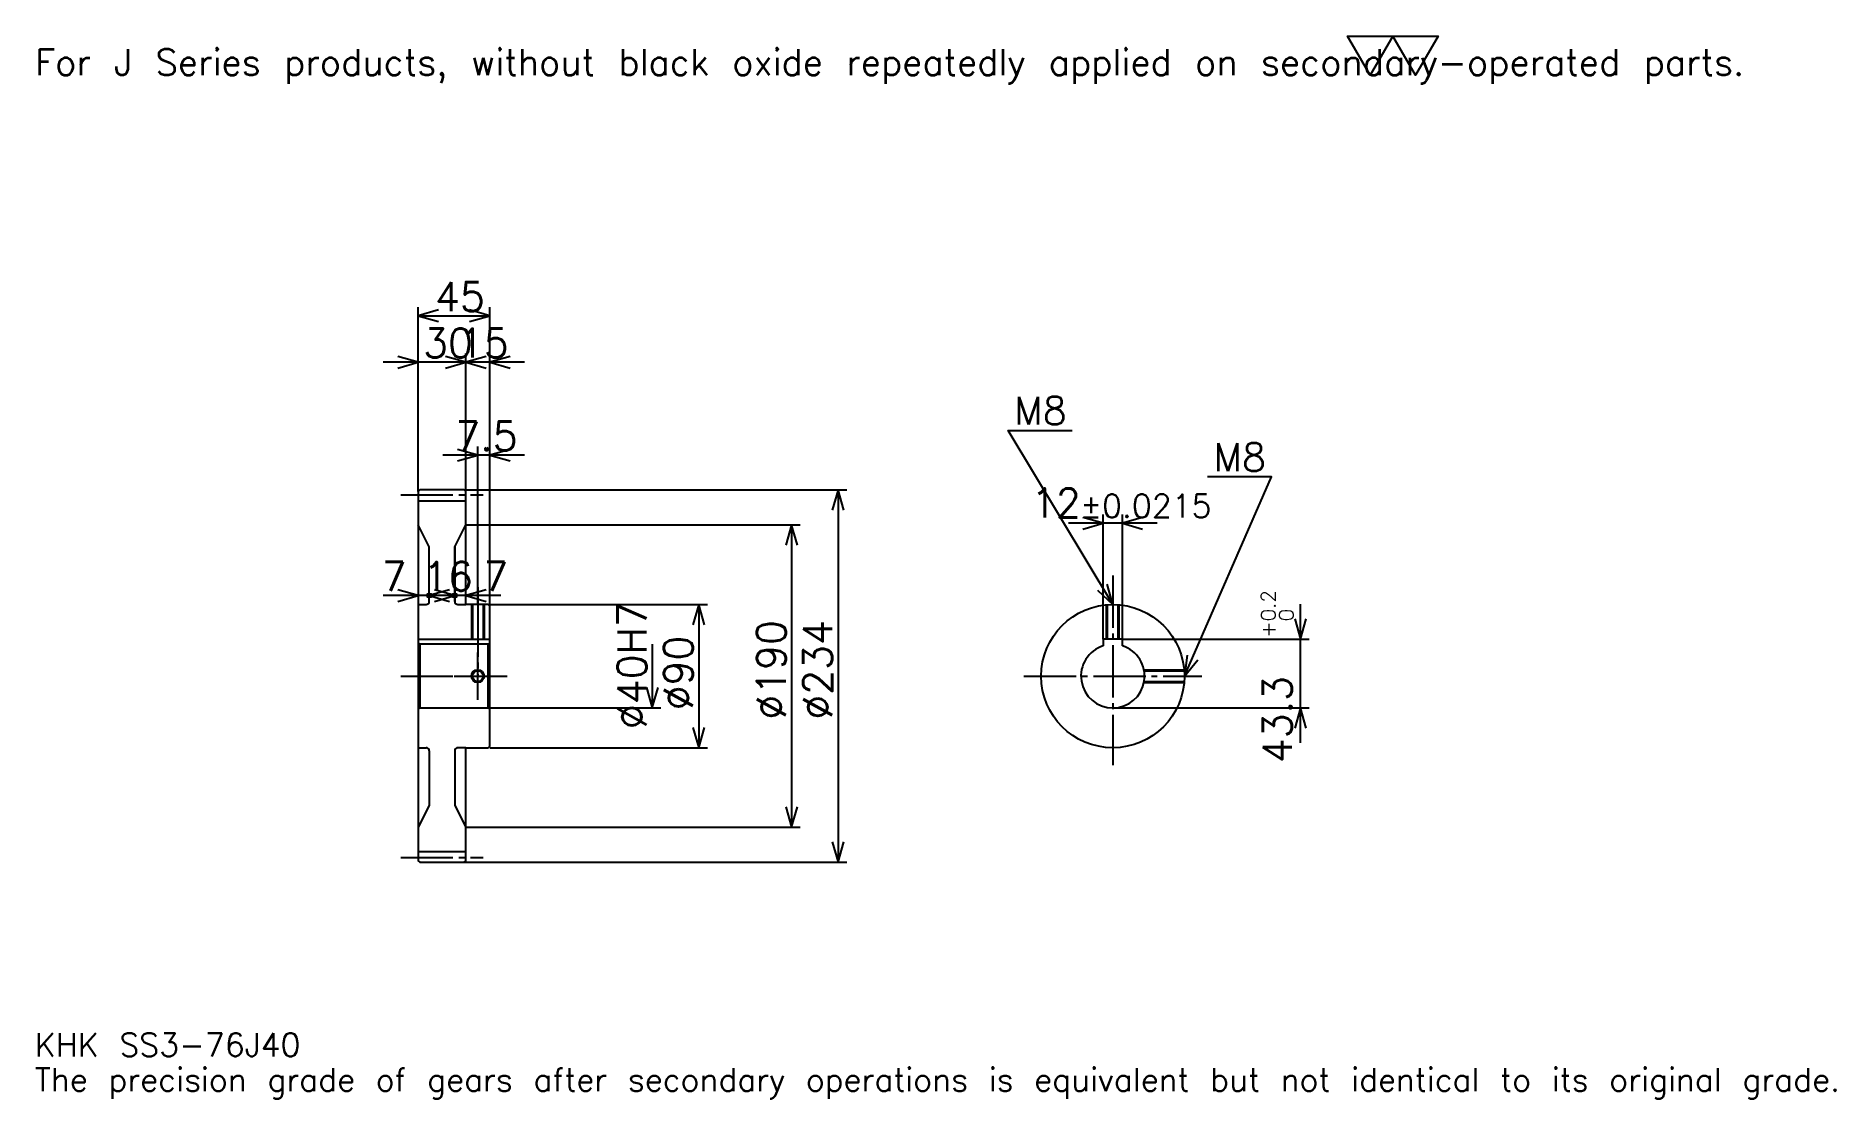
# Model space of a CAD drawing. Extents: x 37 to 1168, y 13 to 681.
import ezdxf

# ---------------------------------------------------------------- set-up
doc = ezdxf.new("R2010")
doc.units = 0
doc.linetypes.add('DASHDOT', pattern=[43.783785, 32.837838, -3.648649, 3.648649, -3.648649])
doc.layers.get('0').update_dxf_attribs({"linetype": 'CONTINUOUS'})
doc.layers.add('DASHDOT', color=6, linetype='DASHDOT')
doc.styles.add('KANJI', font='TXT', dxfattribs={"bigfont": 'BIGFONT'})

msp = doc.modelspace()

# ---------------------------------------------------------------- linework, layer by layer
at = {"color": 5}
for p, q in [((277.297302, 396.121643), (277.297302, 511.054077)), ((322.297302, 396.121643), (322.297302, 511.054077)), ((277.297302, 505.581116), (322.297302, 505.581116)), ((329.189209, 476.391907), (255.405411, 476.391907)), ((344.189209, 476.391907), (285.405396, 476.391907)), ((307.297302, 396.121643), (307.297302, 481.864868)), ((314.797302, 396.121643), (314.797302, 423.486511)), ((344.189209, 418.01355), (292.905396, 418.01355)), ((277.297302, 395.121643), (277.297302, 396.121643)), ((306.297302, 396.121643), (322.297302, 396.121643)), ((307.297302, 395.121643), (307.297302, 396.121643)), ((314.797302, 324.121643), (314.797302, 396.121643)), ((314.797302, 324.121643), (314.797302, 396.121643)), ((322.297302, 396.121643), (546.689209, 396.121643)), ((322.297302, 323.121643), (322.297302, 396.121643)), ((541.216187, 396.121643), (541.216187, 162.121643)), ((307.297302, 374.121643), (322.297302, 374.121643)), ((322.297302, 374.121643), (517.5, 374.121643)), ((512.027039, 374.121643), (512.027039, 184.121643)), ((741.810791, 375.202728), (686.026978, 375.202728)), ((707.918945, 302.421631), (707.918945, 380.67569)), ((719.918945, 302.421631), (719.918945, 380.67569)), ((306.189209, 329.770294), (255.405411, 329.770294)), ((322.189209, 329.770294), (262.405396, 329.770294)), ((329.189209, 329.770294), (278.405396, 329.770294)), ((322.297302, 324.121643), (459.121643, 324.121643)), ((453.648651, 324.121643), (453.648651, 234.121643)), ((831.891907, 237.229752), (831.891907, 324.313538)), ((424.459473, 299.121643), (424.459473, 259.121643)), ((719.918945, 302.421631), (837.364868, 302.421631)), ((322.297302, 259.121643), (429.932434, 259.121643)), ((713.918945, 259.121643), (837.364868, 259.121643)), ((322.297302, 234.121643), (459.121643, 234.121643)), ((307.297302, 184.121643), (322.297302, 184.121643)), ((322.297302, 184.121643), (517.5, 184.121643)), ((306.297302, 162.121643), (322.297302, 162.121643)), ((322.297302, 162.121643), (546.689209, 162.121643))]:
    msp.add_line(p, q, dxfattribs=at)
at = {"color": 4}
for p, q in [((277.297302, 389.371643), (307.297302, 389.371643)), ((300.297302, 360.383362), (300.297302, 326.121643)), ((277.297302, 324.121643), (282.297302, 324.121643)), ((302.297302, 324.121643), (307.297302, 324.121643)), ((277.297302, 302.421631), (322.297302, 302.421631)), ((322.297302, 300.121643), (321.297302, 299.121643)), ((277.297302, 258.121643), (278.297302, 259.121643)), ((322.297302, 258.121643), (321.297302, 259.121643)), ((277.297302, 234.121643), (282.297302, 234.121643)), ((300.297302, 232.121643), (300.297302, 197.859924)), ((307.297302, 234.121643), (302.297302, 234.121643)), ((277.297302, 168.871643), (307.297302, 168.871643))]:
    msp.add_line(p, q, dxfattribs=at)
at = {"color": 7}
msp.add_lwpolyline([(875.675659, 656.756775), (861.445923, 681.421631), (918.364868, 681.421631), (904.135132, 656.756775), (889.905396, 681.421631), (875.675659, 656.756775)], dxfattribs=at)
at = {"color": 5}
for points in [[(290.067566, 509.229736), (277.297302, 505.581116), (290.067566, 501.932434)], [(309.527039, 501.932434), (322.297302, 505.581116), (309.527039, 509.229736)], [(264.527039, 472.743256), (277.297302, 476.391907), (264.527039, 480.040558)], [(294.527039, 472.743256), (307.297302, 476.391907), (294.527039, 480.040558)], [(320.067566, 480.040558), (307.297302, 476.391907), (320.067566, 472.743256)], [(335.067566, 480.040558), (322.297302, 476.391907), (335.067566, 472.743256)], [(713.918945, 324.121643), (648.243286, 433.581116), (688.378418, 433.581116)], [(302.027039, 414.364868), (314.797302, 418.01355), (302.027039, 421.66217)], [(335.067566, 421.66217), (322.297302, 418.01355), (335.067566, 414.364868)], [(544.864868, 383.351379), (541.216187, 396.121643), (537.567566, 383.351379)], [(758.918945, 279.121643), (813.648682, 404.391907), (773.51355, 404.391907)], [(515.675659, 361.351379), (512.027039, 374.121643), (508.378387, 361.351379)], [(695.148682, 371.554077), (707.918945, 375.202728), (695.148682, 378.851379)], [(732.689209, 378.851379), (719.918945, 375.202728), (732.689209, 371.554077)], [(264.527039, 326.121643), (277.297302, 329.770294), (264.527039, 333.418945)], [(284.297302, 329.770294), (283.202698, 330.864868), (285.391907, 330.864868), (285.391907, 328.67569), (283.202698, 328.67569), (283.202698, 330.864868), (284.297302, 329.770294), (285.391907, 328.67569), (285.391907, 330.864868), (284.297302, 329.770294)], [(297.067566, 333.418945), (284.297302, 329.770294), (297.067566, 326.121643)], [(287.527039, 326.121643), (300.297302, 329.770294), (287.527039, 333.418945)], [(300.297302, 329.770294), (299.202698, 330.864868), (301.391907, 330.864868), (301.391907, 328.67569), (299.202698, 328.67569), (299.202698, 330.864868), (300.297302, 329.770294), (301.391907, 328.67569), (301.391907, 330.864868), (300.297302, 329.770294)], [(320.067566, 333.418945), (307.297302, 329.770294), (320.067566, 326.121643)], [(704.219971, 333.194855), (713.918945, 324.121643), (710.477356, 336.94928)], [(457.297302, 311.351379), (453.648651, 324.121643), (450, 311.351379)], [(828.243286, 315.191925), (831.891907, 302.421631), (835.540527, 315.191925)], [(760.688049, 292.284576), (758.918945, 279.121643), (767.375, 289.363068)], [(420.810822, 271.891907), (424.459473, 259.121643), (428.108124, 271.891907)], [(835.540527, 246.351379), (831.891907, 259.121643), (828.243286, 246.351379)], [(450, 246.891907), (453.648651, 234.121643), (457.297302, 246.891907)], [(508.378387, 196.891907), (512.027039, 184.121643), (515.675659, 196.891907)], [(537.567566, 174.891907), (541.216187, 162.121643), (544.864868, 174.891907)]]:
    msp.add_lwpolyline(points, dxfattribs=at)
at = {"color": 4}
for points in [[(307.297302, 395.121643), (306.297302, 396.121643), (278.297302, 396.121643), (277.297302, 395.121643), (277.297302, 258.121643)], [(277.297302, 258.121643), (277.297302, 163.121643), (278.297302, 162.121643), (306.297302, 162.121643), (307.297302, 163.121643), (307.297302, 234.121643), (321.297302, 234.121643), (322.297302, 235.121643), (322.297302, 323.121643), (321.297302, 324.121643), (307.297302, 324.121643), (307.297302, 395.121643)], [(284.297302, 326.121643), (284.297302, 360.383362), (277.297302, 374.121643)], [(300.297302, 326.121643), (300.297302, 360.383362), (307.297302, 374.121643)], [(310.797302, 324.121643), (310.797302, 302.421631)], [(311.47229, 324.121643), (311.47229, 302.421631)], [(318.122314, 324.121643), (318.122314, 302.421631)], [(318.797302, 324.121643), (318.797302, 302.421631)], [(709.918945, 302.421631), (709.918945, 323.943512)], [(710.593872, 302.421631), (710.593872, 323.998627)], [(717.243896, 302.421631), (717.243896, 323.998627)], [(717.918945, 302.421631), (717.918945, 323.943512)], [(277.297302, 300.121643), (278.297302, 299.121643), (278.297302, 259.121643), (321.297302, 259.121643), (321.297302, 299.121643), (278.297302, 299.121643)], [(719.918945, 298.200439), (719.918945, 302.421631), (707.918945, 302.421631), (707.918945, 298.200439)], [(733.514832, 283.121643), (758.740784, 283.121643)], [(733.514832, 275.121643), (758.740784, 275.121643)], [(733.640625, 282.446655), (758.795898, 282.446655)], [(733.640625, 275.796631), (758.795898, 275.796631)], [(284.297302, 232.121643), (284.297302, 197.859924), (277.297302, 184.121643)], [(300.297302, 232.121643), (300.297302, 197.859924), (307.297302, 184.121643)]]:
    msp.add_lwpolyline(points, dxfattribs=at)
for centre, radius in [((713.918945, 279.121643), 45), ((314.797302, 279.121643), 3.325)]:
    msp.add_circle(centre, radius, dxfattribs=at)
at = {"color": 7}
msp.add_circle((314.797302, 279.121643), 4, dxfattribs=at)
at = {"color": 4}
for centre, radius, start, end in [((282.297302, 326.121643), 2, 270, 0), ((302.297302, 326.121643), 2, 180, 270), ((713.918945, 279.121643), 20, 107.457602748, 72.542397252), ((282.297302, 232.121643), 2, 0, 90), ((302.297302, 232.121643), 2, 90, 180)]:
    msp.add_arc(centre, radius, start, end, dxfattribs=at)
at = {"layer": 'DASHDOT', "color": 7}
for p, q in [((266.351349, 393.121643), (318.243256, 393.121643)), ((713.918945, 342.364899), (713.918945, 223.17569)), ((314.797302, 324.121643), (314.797302, 279.121643)), ((266.351349, 279.121643), (333.243256, 279.121643)), ((657.973022, 279.121643), (769.864868, 279.121643)), ((266.351349, 165.121643), (318.243256, 165.121643))]:
    msp.add_line(p, q, dxfattribs=at)
for points in [[(314.797302, 335.067596), (314.797302, 291.475708)], [(314.797302, 264.17569), (314.797302, 294.067596)], [(299.851349, 279.121643), (329.743256, 279.121643)]]:
    msp.add_lwpolyline(points, dxfattribs=at)

# ---------------------------------------------------------------- texts
at = {"color": 7, "style": 'KANJI'}
for s, height, p in [('For J Series products, without black oxide repeatedly applied on secondary-operated parts.', 16.418919, (36.486488, 656.756775)), ('45', 18.243243, (287.939209, 508.5)), ('30', 18.243243, (280.439209, 479.310822)), ('15', 18.243243, (302.939209, 479.310822)), ('M8', 17.513514, (651.891907, 437.229736)), ('7.5', 18.243243, (300.760132, 420.932434)), ('M8', 17.513514, (777.16217, 408.040558)), ('12', 18.243243, (662.578857, 378.851379)), ('%%p0.0215', 14.594595, (693.407654, 378.851379)), ('7', 18.243243, (254.493256, 332.689209)), ('16', 18.243243, (280.439209, 332.689209)), ('7', 18.243243, (318.243256, 332.689209)), ('KHK SS3-76J40', 14.594595, (36.486488, 40.135136)), ('The precision grade of gears after secondary operations is equivalent but not identical to its original grade.', 14.594595, (36.486488, 18.243244))]:
    msp.add_text(s, height=height, dxfattribs=at).set_placement(p)
for s, height, p in [('0.2', 9.121622, (816.202698, 313.603821)), ('%%c40H7', 18.243243, (420.810822, 245.827728)), ('0', 9.121622, (827.51355, 313.603821)), ('%%c190', 18.243243, (508.378387, 251.756775)), ('%%c234', 18.243243, (537.567566, 251.756775)), ('+', 9.121622, (816.202698, 303.387604)), ('%%c90', 18.243243, (450, 257.685822)), ('43.3', 18.243243, (826.418945, 224.423615))]:
    msp.add_text(s, height=height, rotation=90, dxfattribs=at).set_placement(p)

doc.saveas('drawing.dxf')
